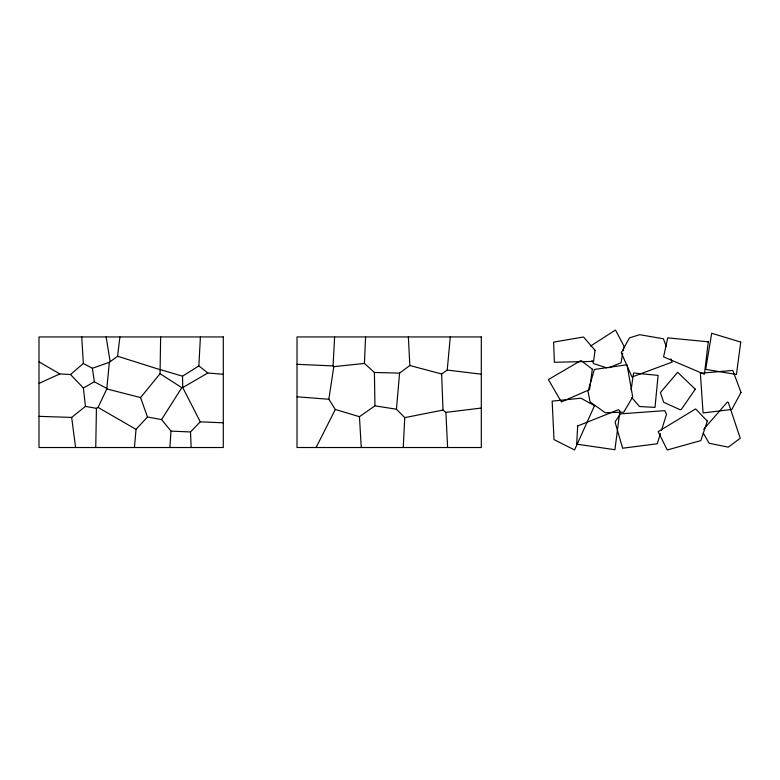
<?xml version="1.0" encoding="UTF-8"?>
<svg xmlns="http://www.w3.org/2000/svg" width="780" height="780" viewBox="0 0 780 780"><rect width="100%" height="100%" fill="white"/><g stroke="black" fill="none" stroke-linecap="round" stroke-linejoin="round"><path stroke-width="1.17" d="M95.755 447.515L96.428 408.33L98.095 407.433L106.792 388.927L109.337 362.31L117.575 356.236L119.906 336.94M169.864 447.515L171.005 431.106L161.548 419.562L147.478 416.988L140.576 397.585L160.046 373.698L160.631 336.94M481.309 374.195L447.242 370.052L441.656 373.99L409.851 365.518L399.575 373.113L374.41 372.46L364.426 363.421L365.586 336.94M403.24 447.515L404.752 417.612L396.445 409.237L374.946 405.815L359.453 416.686L335.332 409.471L328.848 399.253L333.791 366.668L333.06 365.918L297.014 364.319M223.294 374.273L207.851 373.006L198.861 365.908L200.401 336.94M333.06 365.918L334.61 336.94M396.445 409.237L399.575 373.113M134.423 447.515L136.032 429.37L147.478 416.988M447.242 370.052L450.265 336.94M631.157 389.805L633.535 373.006L658.106 375.394L654.995 407.394L639.454 406.517L631.829 397.595M622.713 353.262L621.046 362.749L608.926 367.75M623.132 350.883L623.961 346.144L615.498 330.018L590.665 345.998M660.445 433.612L657.238 443.781L622.645 448.217L615.176 422.536L615.469 421.239L620.587 413.848L664.872 410.651L666.51 414.394L661.518 430.219M316.085 447.515L335.332 409.471M161.548 419.562L181.808 387.68L182.734 387.485L200.284 421.824L223.294 422.828M703.687 429.244L727.457 401.993L728.306 402.412L740.24 438.243L728.267 447.154L709.137 443.264L703.277 433.095M191.149 447.515L190.515 431.964L200.284 421.824M39 361.842L59.816 373.932L70.492 374.527L83.343 363.49L81.744 336.94M39 416.354L71.662 417.417L85.439 406.399L96.428 408.33M159.998 369.496L182.53 376.184L198.861 365.908M182.793 387.514L207.851 373.006M85.439 406.399L83.382 387.972L94.341 381.81L106.499 388.235M39 383.389L59.816 373.932M83.343 363.49L92.391 368.267L109.337 362.31M404.752 417.612L443.001 410.075L445.897 412.396L481.309 408.037M333.791 366.668L364.426 363.421M171.005 431.106L190.515 431.964M297.014 396.805L328.848 399.253M106.792 388.927L140.576 397.585M117.575 356.236L159.91 369.613M606.733 367.858L593.629 363.616L591.932 360.526M98.095 407.433L136.032 429.37M160.046 373.698L181.808 387.68M70.492 374.527L83.382 387.972M666.305 346.583L663.419 338.793L639.697 334.698L629.48 337.857L621.27 352.677L631.995 377.013L672.077 362.144L670.839 358.81M106.148 336.94L110.087 361.198M92.391 368.267L94.341 381.81M71.662 417.417L75.592 447.515M359.453 416.686L361.257 447.515M408.369 336.94L409.851 365.518M445.897 412.396L447.613 447.515M441.656 373.99L443.001 410.075M182.53 376.184L182.734 387.485M374.41 372.46L374.946 405.815M577.688 425.958L576.664 444.151L614.933 449.719L619.905 410.845L618.394 409.715L577.688 425.958M708.279 341.796L704.408 374.254L663.566 356.86L667.729 337.877L708.279 341.796M592.322 369.184L589.602 389.6L561.356 401.944L548.399 379.558L580.983 360.467L592.322 369.184M740.746 342.089L736.437 374.478L705.695 369.369L711.692 333.265L740.746 342.089M595.062 350.327L593.57 361.384L554.395 362.271L553.595 342.118L583.508 336.989L595.062 350.327M594.389 369.457L587.993 391.404L590.099 401.895L605.241 412.737L623.776 412.152L632.716 396.942L627.023 364.767L594.389 369.457M707.323 421.054L700.84 440.602L667.251 449.982L658.154 431.671L695.614 408.915L707.323 421.054M594.516 405.697L574.577 449.972L554.014 439.608L552.152 401.144L580.954 398.209L594.516 405.697M741 392.447L731.855 409.432L703.063 412.942L700.362 373.259L732.81 370.422L741 392.447M695.273 389.171L681.34 409.422L680.033 409.695L663.673 402.285L660.436 392.574L677.644 372.294L695.273 389.171M223.294 336.94L39 336.94L39 447.515L223.294 447.515L223.294 336.94M481.309 336.94L297.014 336.94L297.014 447.515L481.309 447.515L481.309 336.94"/></g></svg>
